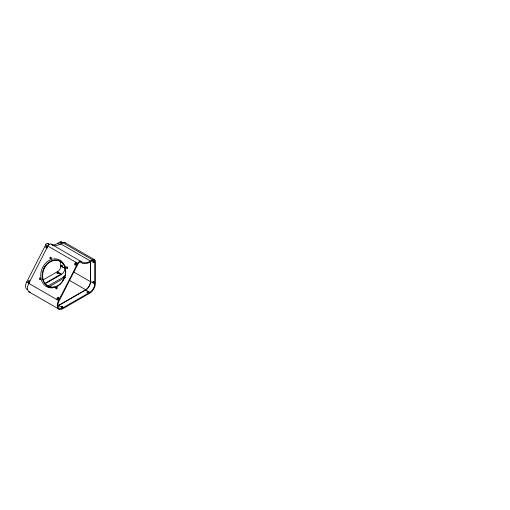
<?xml version="1.0" encoding="UTF-8"?>
<svg xmlns="http://www.w3.org/2000/svg" width="510" height="510" viewBox="0 0 510 510"><rect width="100%" height="100%" fill="white"/><g stroke="black" fill="none" stroke-linecap="round" stroke-linejoin="round"><path stroke-width="0.76" d="M88.166 292.491L87.618 292.102L87.006 292.491M76.513 264.409C76.519 262.318 74.16 265.002 76.251 264.728M49.515 244.539L47.698 243.474A1.932 1.116 -60 0 0 45.868 244.513L26.399 282.534A6.649 3.838 -60 0 0 27.852 289.584M81.077 261.407A3.105 1.791 -60 0 0 77.686 263.326L58.319 301.174A7.822 4.513 -60 0 0 57.866 308.091A7.822 4.513 -60 0 0 62.794 308.735L89.856 293.11A7.822 4.513 -60 0 0 95.383 283.528L95.383 261.502A3.914 2.257 -60 0 0 92.616 259.902L90.544 261.101A17.404 10.047 -60 0 1 81.396 261.681L51.249 244.182A3.105 1.791 -60 0 0 49.878 244.067L49.559 244.22A3.105 1.791 -60 0 0 47.857 246.107L28.49 283.955A7.822 4.513 -60 0 0 30.198 292.255M43.446 269.356L44.893 266.532M65.535 275.432L63.744 276.936L47.398 286.371M62.736 307.262L62.309 306.714L61.825 307.262M48.603 287.066L65.07 277.555L63.865 276.86M52.606 245.017A18.577 10.729 -60 0 0 56.578 243.952L60.276 241.918A2.735 1.581 -60 0 1 61.391 241.912L63.061 242.875M51.249 244.182L51.567 244.456A17.404 10.047 -60 0 0 60.715 243.882L62.787 242.683A3.914 2.257 -60 0 1 64.47 242.371L94.573 259.711M60.575 261.286L60.575 265.99L64.999 268.228A5.087 2.939 -60 0 1 61.404 274.45L45.199 283.809M43.082 279.926L57.26 271.741L61.404 274.45L57.26 271.741M44.925 283.33L61.13 273.972M90.429 261.987L90.429 281.628A6.649 3.838 -60 0 1 85.731 289.776L58.178 305.649A6.649 3.838 -60 0 1 57.694 305.841M57.668 306.013A6.84 3.952 -60 0 0 58.165 305.815L85.731 289.935A6.847 3.952 -60 0 0 90.57 281.552L90.57 261.12M62.813 307.925L89.856 292.313A6.847 3.952 -60 0 0 94.694 283.93L94.694 261.923C94.388 258.627 90.493 261.968 89.186 262.605A18.386 10.614 -60 0 1 80.886 262.51L79.815 262.07L78.374 263.262L58.879 301.321A6.84 3.952 -60 0 0 62.29 308.193L62.813 307.925L58.688 305.541M58.172 299.07C60.244 296.119 55.29 300.027 58.911 298.28M60.575 265.99L64.999 268.228L64.999 265.863M93.591 261.42C92.539 261.407 94.216 263.313 94.057 261.962M93.591 281.392C92.45 281.392 94.471 283.369 93.987 281.762M62.787 242.683L92.616 259.902M93.158 260.285L94.535 261.075M93.247 260.527L94.618 261.324M92.61 260.406L94.675 261.598M91.947 260.342L94.694 261.923M59.995 242.059L62.207 243.34M60.715 243.882L90.544 261.101M57.93 243.251L60.142 244.532M45.709 244.8L77.686 263.326M90.57 281.552L94.694 283.93M73.574 271.894L90.429 281.628M64.113 276.694L65.318 277.389M63.986 276.777L65.191 277.472M63.744 276.936L64.948 277.631M63.622 277.006L64.821 277.701M69.545 280.43L85.731 289.776M85.731 289.935L89.856 292.313M26.647 282.024L29.414 283.624M28.777 283.381L58.605 300.607M28.853 291.771L59.096 309.232M61.398 241.918L61.557 242.033A2.735 1.581 -60 0 1 61.812 242.39M47.857 243.582L48.189 243.863A18.577 10.729 -60 0 0 49.158 244.424M64.451 265.092L64.451 268.228M64.745 242.486A3.914 2.257 -60 0 1 65.184 242.894M94.095 282.719A1.173 0.676 60 0 1 93.292 281.781M61.971 306.778A1.173 0.676 0 0 1 63.017 306.912M60.856 265.831A5.087 2.932 -60 0 1 57.26 272.059M56.814 288.972A0.784 0.637 -68.6 0 1 57.426 287.767M40.583 279.722A0.784 0.637 -68.6 0 1 40.494 278.543M67.62 268.56A0.784 0.637 -68.6 0 1 67.53 267.38M50.93 258.806A0.784 0.637 -68.6 0 1 51.217 257.741M47.009 248.096A0.784 0.637 -68.6 0 1 47.181 246.77M29.236 282.26A0.784 0.637 -68.6 0 1 29.854 281.055M54.659 287.155A13.885 11.296 -68.6 0 1 43.72 269.79A13.885 11.296 -68.6 0 1 63.501 264.046M65.261 267.438A13.885 11.296 -68.6 0 1 65.618 268.725M92.909 261.853C93.496 263.938 94.108 261.037 92.909 261.853M92.909 281.826C93.483 283.898 94.12 281.029 92.909 281.826M75.582 264.225C76.117 265.748 76.583 262.484 75.582 264.225M61.697 306.587C62.794 307.861 63.157 305.515 61.71 306.548M87.006 291.975C87.969 293.269 88.651 290.936 87.019 291.937M58.484 299.262A1.173 0.956 -68.6 0 0 58.382 297.317A1.173 0.956 -68.6 0 0 56.954 298.624A1.173 0.956 -68.6 0 0 58.484 299.262M76.079 264.881A1.173 0.956 -68.6 0 0 75.984 262.937A1.173 0.956 -68.6 0 0 74.556 264.244A1.173 0.956 -68.6 0 0 76.079 264.881M60.014 284.032A13.885 11.296 -68.6 0 0 59.37 260.878A13.885 11.296 -68.6 0 0 42.196 275.948A13.885 11.296 -68.6 0 0 60.014 284.032M59.817 284.516A14.86 12.087 -68.6 0 0 59.122 259.73A14.86 12.087 -68.6 0 0 40.736 275.865A14.86 12.087 -68.6 0 0 59.817 284.516M67.218 268.075A0.784 0.637 -68.6 0 0 67.269 266.755A0.784 0.637 -68.6 0 0 66.255 267.52A0.784 0.637 -68.6 0 0 67.218 268.075M50.758 258.576A0.784 0.637 -68.6 0 0 50.815 257.257A0.784 0.637 -68.6 0 0 49.801 258.022A0.784 0.637 -68.6 0 0 50.758 258.576M56.636 288.736A0.784 0.637 -68.6 0 0 56.693 287.423A0.784 0.637 -68.6 0 0 55.679 288.188A0.784 0.637 -68.6 0 0 56.636 288.736M40.182 279.238A0.784 0.637 -68.6 0 0 40.233 277.918A0.784 0.637 -68.6 0 0 39.225 278.683A0.784 0.637 -68.6 0 0 40.182 279.238M29.121 281.973A0.784 0.637 -68.6 0 0 29.057 280.678A0.784 0.637 -68.6 0 0 28.107 281.552A0.784 0.637 -68.6 0 0 29.121 281.973M46.722 247.599A0.784 0.637 -68.6 0 0 46.659 246.298A0.784 0.637 -68.6 0 0 45.702 247.172A0.784 0.637 -68.6 0 0 46.722 247.599M57.273 273.424A0.784 0.453 0 0 0 58.503 273.099A0.784 0.453 0 0 0 57.401 272.646A0.784 0.453 0 0 0 57.273 273.424M61.423 265.614A0.784 0.453 60 0 0 62.335 266.481A0.784 0.453 60 0 0 62.137 265.283A0.784 0.453 60 0 0 61.423 265.614"/></g></svg>
